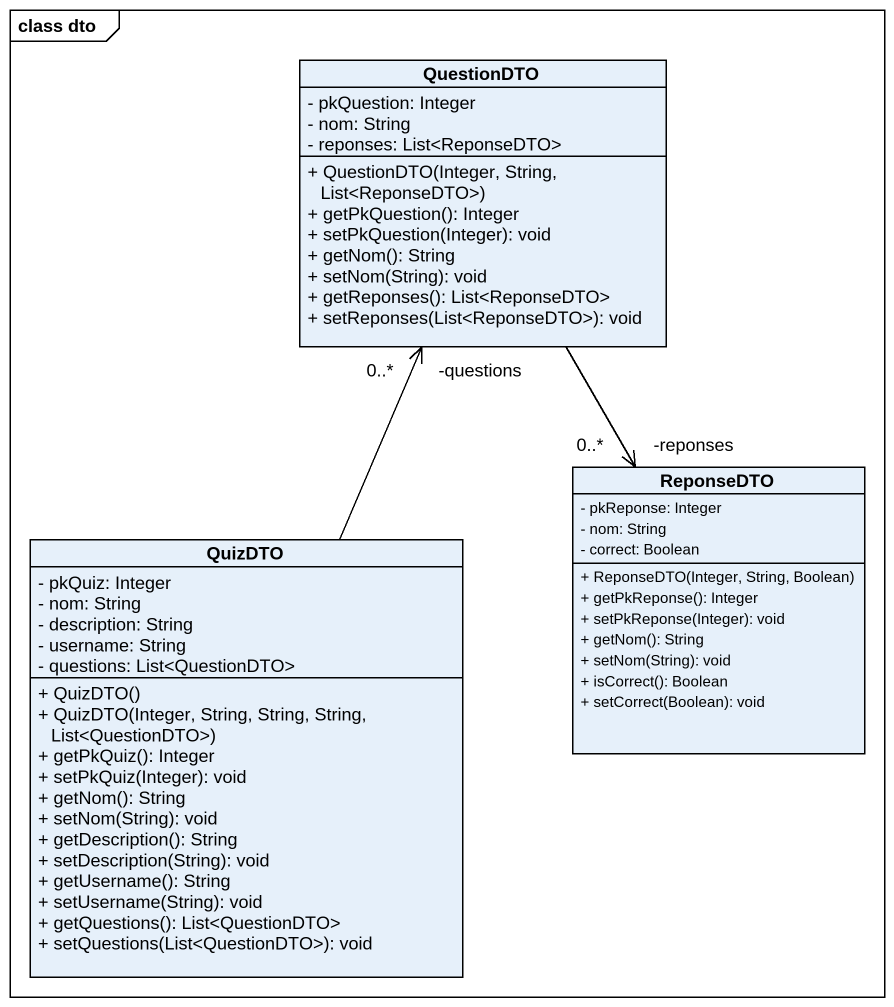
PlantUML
@startuml
mainframe class dto
hide circle
hide empty members
skinparam classAttributeIconSize 0
class QuestionDTO {
  - pkQuestion: Integer
  - nom: String
  - reponses: List<ReponseDTO>
  + QuestionDTO(Integer, String, List<ReponseDTO>)
  + getPkQuestion(): Integer
  + setPkQuestion(Integer): void
  + getNom(): String
  + setNom(String): void
  + getReponses(): List<ReponseDTO>
  + setReponses(List<ReponseDTO>): void
}
class ReponseDTO {
  - pkReponse: Integer
  - nom: String
  - correct: Boolean
  + ReponseDTO(Integer, String, Boolean)
  + getPkReponse(): Integer
  + setPkReponse(Integer): void
  + getNom(): String
  + setNom(String): void
  + isCorrect(): Boolean
  + setCorrect(Boolean): void
}
class QuizDTO {
  - pkQuiz: Integer
  - nom: String
  - description: String
  - username: String
  - questions: List<QuestionDTO>
  + QuizDTO()
  + QuizDTO(Integer, String, String, String, List<QuestionDTO>)
  + getPkQuiz(): Integer
  + setPkQuiz(Integer): void
  + getNom(): String
  + setNom(String): void
  + getDescription(): String
  + setDescription(String): void
  + getUsername(): String
  + setUsername(String): void
  + getQuestions(): List<QuestionDTO>
  + setQuestions(List<QuestionDTO>): void
}
QuestionDTO --> "-reponses\n0..*" ReponseDTO
QuizDTO -up-> "-questions\n0..*" QuestionDTO
@enduml
